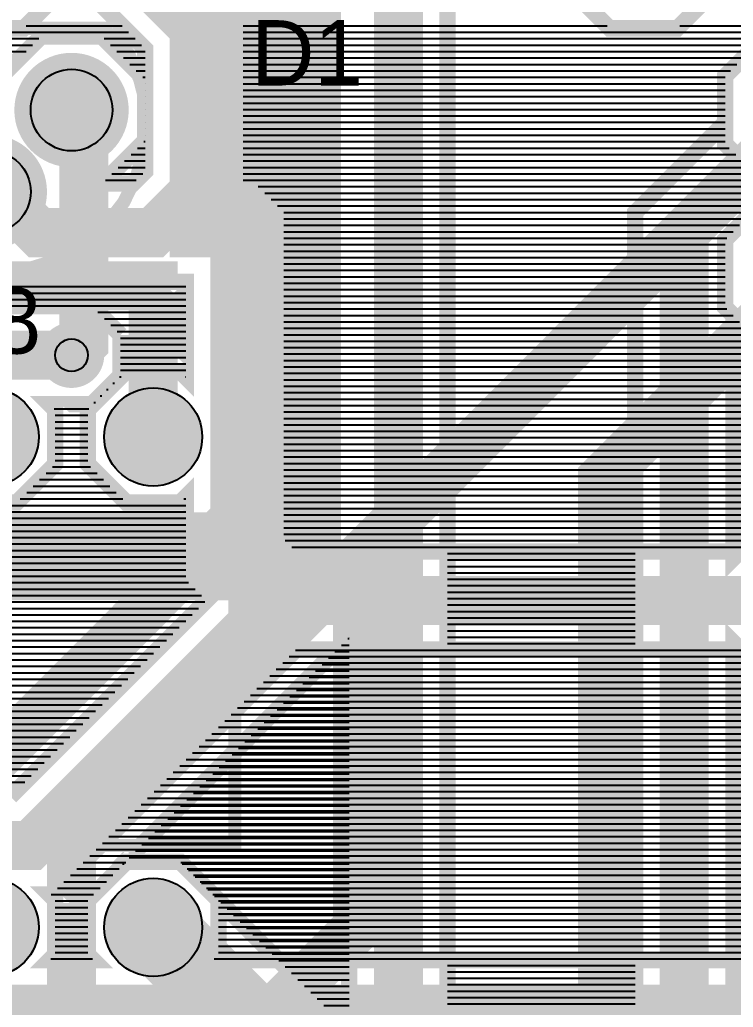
# Model space of a CAD drawing. Header units: inches. Extents: x -5.9 to 5.9, y -1.2 to 1.2.
# Drawn here: x 4.027 to 4.464, y -0.58 to 0.024 of the extents above; entities that cross this region are included whole.
import ezdxf

# ---------------------------------------------------------------- set-up
doc = ezdxf.new("R2010")
doc.units = ezdxf.units.IN
doc.layers.get('0').update_dxf_attribs({"linetype": 'CONTINUOUS'})

# ---------------------------------------------------------------- blocks, each defined once
blk = doc.blocks.new('EPAD')
at = {"const_width": 0.5}
blk.add_lwpolyline([(-0.25, 0, 1), (0.25, 0, 1)], format="xyb", close=True, dxfattribs=at)

msp = doc.modelspace()

# ---------------------------------------------------------------- linework, layer by layer
for points, const_width in [([(3.009059, 0.5685), (3.084059, 0.6435), (4.109059, 0.6435), (4.159059, 0.5935), (4.159059, -0.2815), (3.909059, -0.5315)], 0.03), ([(4.409059, 0.5685), (4.259059, 0.5685), (4.209059, 0.5185), (4.209059, -0.3315), (4.059059, -0.4815), (4.059059, -0.6815), (3.959059, -0.6815), (3.909059, -0.6315)], 0.03), ([(1.884059, 0.4935), (1.884059, 0.2435), (1.934059, 0.1935), (2.259059, 0.1935), (2.309059, 0.2435), (2.784059, 0.2435), (2.834059, 0.1935), (3.159059, 0.1935), (3.209059, 0.2435), (3.784059, 0.2435), (3.834059, 0.1935), (3.834059, -0.089), (3.884059, -0.139), (4.109059, -0.139), (4.109059, -0.2315)], 0.03), ([(3.909059, -1.0315), (4.209059, -1.0315), (4.259059, -0.9815), (4.259059, 0.3935), (4.309059, 0.4435), (4.434059, 0.4435), (4.609059, 0.2685)], 0.03), ([(3.609059, -0.2315), (3.684059, -0.3065), (4.184059, -0.3065), (4.184059, 0.1435), (4.409059, 0.3685)], 0.05), ([(4.289059, 0.381074), (4.289059, -0.993926), (4.221485, -1.0615), (3.94977, -1.0615)], 0.01), ([(4.459059, 0.089211), (4.459059, 0.047789), (4.42977, 0.0185), (4.388348, 0.0185), (4.359059, 0.047789), (4.359059, 0.089211), (4.388348, 0.1185), (4.42977, 0.1185), (4.459059, 0.089211)], 0.01), ([(5.096485, 0.1135), (4.996485, 0.0135), (4.934769, 0.0135), (4.959059, -0.010789), (4.959059, -0.052211), (4.92977, -0.0815), (4.888348, -0.0815), (4.859059, -0.052211), (4.859059, -0.010789), (4.883349, 0.0135), (4.596485, 0.0135), (4.559059, -0.023926), (4.559059, -0.052211), (4.52977, -0.0815), (4.488348, -0.0815), (4.459059, -0.052211), (4.459059, -0.010789), (4.488348, 0.0185), (4.516633, 0.0185), (4.571633, 0.0735)], 0.01), ([(4.614059, 0.105926), (4.614059, -0.068926), (4.559059, -0.123926), (4.559059, -0.152211), (4.52977, -0.1815), (4.488348, -0.1815), (4.464059, -0.15721), (4.464059, -0.30579), (4.488348, -0.2815), (4.52977, -0.2815), (4.559059, -0.310789), (4.559059, -0.352211), (4.52977, -0.3815), (4.488348, -0.3815), (4.464059, -0.35721), (4.464059, -0.644074)], 0.01), ([(4.404059, -0.668926), (4.404059, -0.094074), (4.459059, -0.039074), (4.459059, -0.010789), (4.488348, 0.0185), (4.52977, 0.0185), (4.554059, -0.00579), (4.554059, 0.081074)], 0.01), ([(4.009059, 0.0685), (4.084059, 0.0685), (4.134059, 0.0185), (4.134059, -0.0815), (4.109059, -0.1065), (4.039059, -0.1065), (4.014059, -0.0815), (4.009059, -0.0815)], 0.03), ([(4.459059, 0.047789), (4.42977, 0.0185), (4.388348, 0.0185), (4.359059, 0.047789)], 0.01), ([(4.014059, -0.012861), (4.04042, 0.0135), (4.077698, 0.0135), (4.104059, -0.012861), (4.104059, -0.050139), (4.077698, -0.0765), (4.054059, -0.0765), (4.054059, -0.0765), (4.096633, -0.0765), (4.104059, -0.069074), (4.104059, 0.006074), (4.071633, 0.0385), (4.04977, 0.0385), (4.02977, 0.0185), (3.988348, 0.0185)], 0.01), ([(4.164059, 0.030926), (4.164059, -0.0765), (4.171485, -0.0765), (4.189059, -0.094074), (4.189059, -0.294074), (4.196485, -0.3015), (4.346485, -0.3015), (4.346485, -0.3015), (4.468348, -0.3015), (4.488348, -0.2815)], 0.01), ([(4.084059, 0.0185), (3.934059, 0.0185)], 0.008), ([(4.084059, 0.0185), (3.934059, 0.0185)], 0.008), ([(4.084059, 0.0185), (3.934059, 0.0185)], 0.008), ([(4.104059, -0.0315), (4.1032, -0.022174), (4.100934, -0.013141), (4.094059, 0.002875), (4.084059, 0.0185)], 0.008), ([(4.104059, -0.0315), (4.1032, -0.022174), (4.100934, -0.013141), (4.094059, 0.002875), (4.084059, 0.0185)], 0.008), ([(4.104059, -0.0315), (4.1032, -0.022174), (4.100934, -0.013141), (4.094059, 0.002875), (4.084059, 0.0185)], 0.008), ([(4.509059, -0.0315), (4.234059, -0.3065), (4.234059, -0.5315), (4.184059, -0.5815), (3.759059, -0.5815), (3.759059, -1.0565), (3.709059, -1.1065), (0.984059, -1.1065), (0.884059, -1.0065), (0.684059, -1.0065), (0.584059, -1.1065), (-3.115941, -1.1065), (-3.290941, -0.9315)], 0.03), ([(4.059059, -0.1815), (4.066559, -0.174), (4.066559, -0.039), (4.059059, -0.0315)], 0.03), ([(4.709059, -0.9315), (4.434059, -0.6565), (4.434059, -0.1065), (4.509059, -0.0315)], 0.03), ([(4.104059, -0.0315), (4.10372, -0.051947), (4.099235, -0.070856), (4.09103, -0.08786), (4.079528, -0.102594), (4.065155, -0.114691), (4.048336, -0.123785), (4.029496, -0.12951), (4.009059, -0.1315)], 0.008), ([(4.104059, -0.0315), (4.10372, -0.051947), (4.099235, -0.070856), (4.09103, -0.08786), (4.079528, -0.102594), (4.065155, -0.114691), (4.048336, -0.123785), (4.029496, -0.12951), (4.009059, -0.1315)], 0.008), ([(4.104059, -0.0315), (4.10372, -0.051947), (4.099235, -0.070856), (4.09103, -0.08786), (4.079528, -0.102594), (4.065155, -0.114691), (4.048336, -0.123785), (4.029496, -0.12951), (4.009059, -0.1315)], 0.008), ([(4.159059, -0.1065), (4.134059, -0.1065), (4.134059, -0.0815)], 0.03), ([(4.559059, -0.110789), (4.559059, -0.152211), (4.52977, -0.1815), (4.488348, -0.1815), (4.459059, -0.152211), (4.459059, -0.110789), (4.488348, -0.0815), (4.52977, -0.0815), (4.559059, -0.110789)], 0.01), ([(4.184059, -0.3315), (4.159059, -0.3065), (4.159059, -0.1065)], 0.03), ([(4.509059, -0.1315), (4.384059, -0.2565), (4.384059, -0.5815), (4.334059, -0.6315), (4.109059, -0.6315)], 0.03), ([(4.016633, -0.1265), (4.026633, -0.1365), (4.121485, -0.1365), (4.121559, -0.136425), (4.121633, -0.1365), (4.129059, -0.1365), (4.129059, -0.194932), (4.125628, -0.1915), (4.092491, -0.1915), (4.069059, -0.214931), (4.069059, -0.248069), (4.092491, -0.2715), (4.125628, -0.2715), (4.129059, -0.268068), (4.129059, -0.318925), (4.141634, -0.3315), (4.021633, -0.4515)], 0.01), ([(3.646633, -0.1515), (4.071485, -0.1515), (4.089059, -0.169074)], 0.01), ([(3.659059, -0.1815), (4.059059, -0.1815)], 0.03), ([(4.089059, -0.169074), (4.089059, -0.193926), (4.071485, -0.2115), (4.045627, -0.2115), (4.049059, -0.214931), (4.049059, -0.248069), (4.025628, -0.2715), (3.992491, -0.2715)], 0.01), ([(3.759059, -0.3315), (3.759059, -0.2815), (4.159059, -0.2815), (4.159059, -0.4815), (3.759059, -0.4815), (3.759059, -0.4315)], 0.008), ([(3.759059, -0.3315), (3.759059, -0.2815), (4.159059, -0.2815), (4.159059, -0.4815), (3.759059, -0.4815), (3.759059, -0.4315)], 0.008), ([(3.759059, -0.3315), (3.759059, -0.2815), (4.159059, -0.2815), (4.159059, -0.4815), (3.759059, -0.4815), (3.759059, -0.4315)], 0.008), ([(4.184059, -0.3315), (4.034059, -0.4815), (3.234059, -0.4815), (3.234059, -0.7065), (3.184059, -0.7565), (3.059059, -0.7565), (2.859059, -0.9565), (2.684059, -0.9565), (2.609059, -1.0315)], 0.03), ([(4.184059, -0.3315), (4.334059, -0.3315), (4.334059, -0.3315), (4.509059, -0.3315)], 0.03), ([(3.992491, -0.9715), (4.025628, -0.9715), (4.049059, -0.948069), (4.049059, -0.928067), (4.092491, -0.9715), (4.125628, -0.9715), (4.149059, -0.948068), (4.224059, -0.873068), (4.224059, -0.589932), (4.125628, -0.4915), (4.092491, -0.4915), (4.089059, -0.494932), (4.089059, -0.493926), (4.229059, -0.353925), (4.229059, -0.969074)], 0.01), ([(4.488348, -0.3815), (4.468348, -0.3615), (4.321634, -0.3615), (4.321633, -0.361499), (4.196485, -0.361499), (4.046484, -0.5115), (4.045627, -0.5115), (4.049059, -0.514931), (4.049059, -0.548069), (4.045627, -0.5515), (4.072491, -0.5515), (4.069059, -0.548069), (4.069059, -0.514931), (4.092491, -0.4915), (4.125628, -0.4915), (4.149059, -0.514931), (4.149059, -0.548069), (4.145627, -0.5515), (4.946485, -0.5515)], 0.01), ([(4.109059, -0.9315), (4.184059, -0.8565), (4.184059, -0.6065), (4.109059, -0.5315)], 0.05), ([(3.309059, -0.5315), (3.359059, -0.5815), (4.934059, -0.5815), (4.984059, -0.6315), (4.984059, -0.965752), (5.034059, -1.015752), (5.394098, -1.015752)], 0.03)]:
    msp.add_lwpolyline(points, dxfattribs=dict(const_width=const_width))
for points in [[(4.031328, 0.020059), (4.090075, 0.020059)], [(4.164059, 0.020059), (4.38679, 0.020059)], [(4.289059, 0.020059), (4.38679, 0.020059)], [(4.431328, 0.020059), (4.554059, 0.020059)], [(4.431328, 0.020059), (4.518193, 0.020059)], [(3.803862, 0.016122), (4.094012, 0.016122)], [(3.979013, 0.012185), (4.039105, 0.012185)], [(4.079013, 0.012185), (4.097949, 0.012185)], [(4.164059, 0.016122), (4.485971, 0.016122)], [(4.164059, 0.012185), (4.482034, 0.012185)], [(4.289059, 0.016122), (4.485971, 0.016122)], [(4.289059, 0.012185), (4.482034, 0.012185)], [(3.98295, 0.008248), (4.035168, 0.008248)], [(4.08295, 0.008248), (4.101886, 0.008248)], [(4.164059, 0.008248), (4.478097, 0.008248)], [(4.289059, 0.008248), (4.478097, 0.008248)], [(3.986887, 0.004311), (4.031231, 0.004311)], [(4.086887, 0.004311), (4.104059, 0.004311)], [(4.090824, 0.000374), (4.104059, 0.000374)], [(4.164059, 0.004311), (4.47416, 0.004311)], [(4.164059, 0.000374), (4.470223, 0.000374)], [(4.289059, 0.004311), (4.47416, 0.004311)], [(4.289059, 0.000374), (4.470223, 0.000374)], [(4.094761, -0.003563), (4.104059, -0.003563)], [(4.164059, -0.003563), (4.466286, -0.003563)], [(4.289059, -0.003563), (4.466286, -0.003563)], [(4.098698, -0.0075), (4.104059, -0.0075)], [(4.102635, -0.011437), (4.104059, -0.011437)], [(4.164059, -0.0075), (4.462349, -0.0075)], [(4.164059, -0.011437), (4.459059, -0.011437)], [(4.289059, -0.0075), (4.462349, -0.0075)], [(4.289059, -0.011437), (4.459059, -0.011437)], [(4.104059, -0.015374), (4.104059, -0.015374)], [(4.164059, -0.015374), (4.459059, -0.015374)], [(4.289059, -0.015374), (4.459059, -0.015374)], [(4.104059, -0.019311), (4.104059, -0.019311)], [(4.104059, -0.023248), (4.104059, -0.023248)], [(4.164059, -0.019311), (4.459059, -0.019311)], [(4.164059, -0.023248), (4.459059, -0.023248)], [(4.289059, -0.019311), (4.459059, -0.019311)], [(4.289059, -0.023248), (4.459059, -0.023248)], [(4.104059, -0.027185), (4.104059, -0.027185)], [(4.164059, -0.027185), (4.459059, -0.027185)], [(4.289059, -0.027185), (4.459059, -0.027185)], [(4.104059, -0.031122), (4.104059, -0.031122)], [(4.104059, -0.035059), (4.104059, -0.035059)], [(4.164059, -0.031122), (4.459059, -0.031122)], [(4.164059, -0.035059), (4.459059, -0.035059)], [(4.289059, -0.031122), (4.459059, -0.031122)], [(4.289059, -0.035059), (4.459059, -0.035059)], [(4.104059, -0.038996), (4.104059, -0.038996)], [(4.164059, -0.038996), (4.459059, -0.038996)], [(4.289059, -0.038996), (4.459059, -0.038996)], [(4.104059, -0.042933), (4.104059, -0.042933)], [(4.104059, -0.04687), (4.104059, -0.04687)], [(4.164059, -0.042933), (4.459059, -0.042933)], [(4.164059, -0.04687), (4.459059, -0.04687)], [(4.289059, -0.042933), (4.455201, -0.042933)], [(4.289059, -0.04687), (4.451264, -0.04687)], [(4.103391, -0.050807), (4.104059, -0.050807)], [(4.164059, -0.050807), (4.459059, -0.050807)], [(4.289059, -0.050807), (4.447327, -0.050807)], [(4.095517, -0.058681), (4.104059, -0.058681)], [(4.099454, -0.054744), (4.104059, -0.054744)], [(4.164059, -0.054744), (4.461593, -0.054744)], [(4.164059, -0.058681), (4.46553, -0.058681)], [(4.289059, -0.054744), (4.44339, -0.054744)], [(4.289059, -0.058681), (4.439453, -0.058681)], [(4.09158, -0.062618), (4.104059, -0.062618)], [(4.164059, -0.062618), (4.469467, -0.062618)], [(4.289059, -0.062618), (4.435516, -0.062618)], [(4.083706, -0.070492), (4.102642, -0.070492)], [(4.087643, -0.066555), (4.104059, -0.066555)], [(4.164059, -0.066555), (4.473404, -0.066555)], [(4.164059, -0.070492), (4.477341, -0.070492)], [(4.289059, -0.066555), (4.431579, -0.066555)], [(4.289059, -0.070492), (4.427642, -0.070492)], [(4.079769, -0.074429), (4.098705, -0.074429)], [(4.164059, -0.074429), (4.481278, -0.074429)], [(4.173351, -0.078366), (4.485215, -0.078366)], [(4.289059, -0.074429), (4.423705, -0.074429)], [(4.289059, -0.078366), (4.419768, -0.078366)], [(4.177288, -0.082303), (4.487546, -0.082303)], [(4.289059, -0.082303), (4.415831, -0.082303)], [(4.181225, -0.08624), (4.483609, -0.08624)], [(4.185162, -0.090177), (4.479672, -0.090177)], [(4.289059, -0.08624), (4.411894, -0.08624)], [(4.289059, -0.090177), (4.407957, -0.090177)], [(4.189059, -0.094114), (4.475735, -0.094114)], [(4.289059, -0.094114), (4.404059, -0.094114)], [(4.189059, -0.098051), (4.471798, -0.098051)], [(4.189059, -0.101988), (4.467861, -0.101988)], [(4.289059, -0.098051), (4.404059, -0.098051)], [(4.289059, -0.101988), (4.404059, -0.101988)], [(4.189059, -0.105925), (4.463924, -0.105925)], [(4.289059, -0.105925), (4.404059, -0.105925)], [(4.189059, -0.109862), (4.459987, -0.109862)], [(4.189059, -0.113799), (4.459059, -0.113799)], [(4.289059, -0.109862), (4.404059, -0.109862)], [(4.289059, -0.113799), (4.404059, -0.113799)], [(4.189059, -0.117736), (4.459059, -0.117736)], [(4.289059, -0.117736), (4.404059, -0.117736)], [(4.189059, -0.121673), (4.459059, -0.121673)], [(4.189059, -0.12561), (4.459059, -0.12561)], [(4.289059, -0.121673), (4.404059, -0.121673)], [(4.289059, -0.12561), (4.404059, -0.12561)], [(4.189059, -0.129547), (4.459059, -0.129547)], [(4.289059, -0.129547), (4.404059, -0.129547)], [(4.189059, -0.133484), (4.459059, -0.133484)], [(4.189059, -0.137421), (4.459059, -0.137421)], [(4.289059, -0.133484), (4.404059, -0.133484)], [(4.289059, -0.137421), (4.404059, -0.137421)], [(2.959477, -0.139493), (4.129059, -0.139493)], [(2.963414, -0.14343), (4.129059, -0.14343)], [(4.189059, -0.141358), (4.459059, -0.141358)], [(4.289059, -0.141358), (4.404059, -0.141358)], [(2.967351, -0.147367), (4.129059, -0.147367)], [(4.189059, -0.145295), (4.459059, -0.145295)], [(4.189059, -0.149232), (4.459059, -0.149232)], [(4.289059, -0.145295), (4.404059, -0.145295)], [(4.289059, -0.149232), (4.404059, -0.149232)], [(2.971288, -0.151304), (4.129059, -0.151304)], [(4.075226, -0.155241), (4.129059, -0.155241)], [(4.189059, -0.153169), (4.460018, -0.153169)], [(4.289059, -0.153169), (4.404059, -0.153169)], [(4.079163, -0.159178), (4.129059, -0.159178)], [(4.189059, -0.157106), (4.463955, -0.157106)], [(4.189059, -0.161043), (4.467892, -0.161043)], [(4.289059, -0.157106), (4.404059, -0.157106)], [(4.289059, -0.161043), (4.404059, -0.161043)], [(4.0831, -0.163115), (4.129059, -0.163115)], [(4.087037, -0.167052), (4.129059, -0.167052)], [(4.189059, -0.16498), (4.471829, -0.16498)], [(4.189059, -0.168917), (4.475766, -0.168917)], [(4.289059, -0.16498), (4.404059, -0.16498)], [(4.289059, -0.168917), (4.404059, -0.168917)], [(4.089059, -0.170989), (4.129059, -0.170989)], [(4.089059, -0.174926), (4.129059, -0.174926)], [(4.189059, -0.172854), (4.479703, -0.172854)], [(4.289059, -0.172854), (4.404059, -0.172854)], [(4.089059, -0.178863), (4.129059, -0.178863)], [(4.189059, -0.176791), (4.48364, -0.176791)], [(4.189059, -0.180728), (4.487577, -0.180728)], [(4.289059, -0.176791), (4.404059, -0.176791)], [(4.289059, -0.180728), (4.404059, -0.180728)], [(4.089059, -0.1828), (4.129059, -0.1828)], [(4.089059, -0.186737), (4.129059, -0.186737)], [(4.189059, -0.184665), (5.078113, -0.184665)], [(4.289059, -0.184665), (4.404059, -0.184665)], [(4.089059, -0.190674), (4.129059, -0.190674)], [(4.189059, -0.188602), (5.074176, -0.188602)], [(4.189059, -0.192539), (5.070239, -0.192539)], [(4.289059, -0.188602), (4.404059, -0.188602)], [(4.289059, -0.192539), (4.404059, -0.192539)], [(4.084437, -0.198548), (4.085443, -0.198548)], [(4.088374, -0.194611), (4.08938, -0.194611)], [(4.128738, -0.194611), (4.129059, -0.194611)], [(4.189059, -0.196476), (5.066302, -0.196476)], [(4.289059, -0.196476), (4.404059, -0.196476)], [(4.0805, -0.202485), (4.081506, -0.202485)], [(4.189059, -0.200413), (5.062365, -0.200413)], [(4.189059, -0.20435), (5.058428, -0.20435)], [(4.289059, -0.200413), (4.404059, -0.200413)], [(4.289059, -0.20435), (4.404059, -0.20435)], [(4.072626, -0.210359), (4.073632, -0.210359)], [(4.076563, -0.206422), (4.077569, -0.206422)], [(4.189059, -0.208287), (5.054491, -0.208287)], [(4.289059, -0.208287), (4.404059, -0.208287)], [(4.048423, -0.214296), (4.069695, -0.214296)], [(4.189059, -0.212224), (5.054059, -0.212224)], [(4.189059, -0.216161), (5.054059, -0.216161)], [(4.289059, -0.212224), (4.404059, -0.212224)], [(4.289059, -0.216161), (4.404059, -0.216161)], [(4.049059, -0.218233), (4.069059, -0.218233)], [(4.049059, -0.22217), (4.069059, -0.22217)], [(4.189059, -0.220098), (5.054059, -0.220098)], [(4.289059, -0.220098), (4.404059, -0.220098)], [(4.049059, -0.226107), (4.069059, -0.226107)], [(4.189059, -0.224035), (5.054059, -0.224035)], [(4.189059, -0.227972), (5.054059, -0.227972)], [(4.289059, -0.224035), (4.404059, -0.224035)], [(4.289059, -0.227972), (4.404059, -0.227972)], [(4.049059, -0.230044), (4.069059, -0.230044)], [(4.049059, -0.233981), (4.069059, -0.233981)], [(4.189059, -0.231909), (5.054059, -0.231909)], [(4.289059, -0.231909), (4.404059, -0.231909)], [(4.049059, -0.237918), (4.069059, -0.237918)], [(4.189059, -0.235846), (5.054059, -0.235846)], [(4.189059, -0.239783), (5.054059, -0.239783)], [(4.289059, -0.235846), (4.404059, -0.235846)], [(4.289059, -0.239783), (4.404059, -0.239783)], [(4.049059, -0.241855), (4.069059, -0.241855)], [(4.049059, -0.245792), (4.069059, -0.245792)], [(4.189059, -0.24372), (5.054059, -0.24372)], [(4.189059, -0.247657), (5.054059, -0.247657)], [(4.289059, -0.24372), (4.404059, -0.24372)], [(4.289059, -0.247657), (4.404059, -0.247657)], [(4.043461, -0.253666), (4.074657, -0.253666)], [(4.047398, -0.249729), (4.07072, -0.249729)], [(4.189059, -0.251594), (5.054059, -0.251594)], [(4.289059, -0.251594), (4.404059, -0.251594)], [(4.039524, -0.257603), (4.078594, -0.257603)], [(4.189059, -0.255531), (5.055309, -0.255531)], [(4.189059, -0.259469), (5.059246, -0.259469)], [(4.289059, -0.255531), (4.404059, -0.255531)], [(4.289059, -0.259469), (4.404059, -0.259469)], [(4.03165, -0.265477), (4.086468, -0.265477)], [(4.035587, -0.26154), (4.082531, -0.26154)], [(4.189059, -0.263406), (5.063183, -0.263406)], [(4.289059, -0.263406), (4.404059, -0.263406)], [(4.027713, -0.269414), (4.090405, -0.269414)], [(4.127713, -0.269414), (4.129059, -0.269414)], [(4.189059, -0.267343), (5.06712, -0.267343)], [(4.189059, -0.27128), (5.071057, -0.27128)], [(4.289059, -0.267343), (4.404059, -0.267343)], [(4.289059, -0.27128), (4.404059, -0.27128)], [(3.089059, -0.273351), (4.129059, -0.273351)], [(3.122273, -0.277288), (4.129059, -0.277288)], [(4.189059, -0.275217), (5.074994, -0.275217)], [(4.289059, -0.275217), (4.404059, -0.275217)], [(3.12621, -0.281225), (4.129059, -0.281225)], [(4.189059, -0.279154), (5.078931, -0.279154)], [(4.189059, -0.283091), (4.486758, -0.283091)], [(4.289059, -0.279154), (4.404059, -0.279154)], [(4.289059, -0.283091), (4.404059, -0.283091)], [(3.130147, -0.285162), (4.129059, -0.285162)], [(3.134084, -0.289099), (4.129059, -0.289099)], [(4.189059, -0.287028), (4.482821, -0.287028)], [(4.289059, -0.287028), (4.404059, -0.287028)], [(3.138021, -0.293036), (4.129059, -0.293036)], [(4.189059, -0.290965), (4.478884, -0.290965)], [(4.189886, -0.294902), (4.474947, -0.294902)], [(4.289059, -0.290965), (4.404059, -0.290965)], [(4.289059, -0.294902), (4.404059, -0.294902)], [(3.517209, -0.296973), (4.129059, -0.296973)], [(3.521146, -0.30091), (4.129059, -0.30091)], [(4.193823, -0.298839), (4.47101, -0.298839)], [(4.289059, -0.298839), (4.404059, -0.298839)], [(3.521559, -0.304847), (4.129059, -0.304847)], [(4.289059, -0.302776), (4.404059, -0.302776)], [(4.289059, -0.306713), (4.404059, -0.306713)], [(3.520516, -0.312721), (4.129059, -0.312721)], [(3.521559, -0.308784), (4.129059, -0.308784)], [(4.289059, -0.31065), (4.404059, -0.31065)], [(3.516579, -0.316658), (4.129059, -0.316658)], [(4.289059, -0.314587), (4.404059, -0.314587)], [(4.289059, -0.318524), (4.404059, -0.318524)], [(3.133453, -0.324532), (4.134666, -0.324532)], [(3.13739, -0.320595), (4.130729, -0.320595)], [(4.289059, -0.322461), (4.404059, -0.322461)], [(3.129516, -0.328469), (4.138603, -0.328469)], [(4.289059, -0.326398), (4.404059, -0.326398)], [(4.289059, -0.330335), (4.404059, -0.330335)], [(3.121642, -0.336343), (4.136791, -0.336343)], [(3.125579, -0.332406), (4.140728, -0.332406)], [(4.289059, -0.334272), (4.404059, -0.334272)], [(4.289059, -0.338209), (4.404059, -0.338209)], [(3.113767, -0.344217), (4.128917, -0.344217)], [(3.117704, -0.34028), (4.132854, -0.34028)], [(4.289059, -0.342146), (4.404059, -0.342146)], [(3.10983, -0.348154), (4.12498, -0.348154)], [(4.289059, -0.346083), (4.404059, -0.346083)], [(4.289059, -0.35002), (4.404059, -0.35002)], [(3.101956, -0.356028), (4.117106, -0.356028)], [(3.105893, -0.352091), (4.121043, -0.352091)], [(4.228137, -0.354847), (4.229059, -0.354847)], [(4.229059, -0.353925), (4.229059, -0.353925)], [(4.289059, -0.353957), (4.404059, -0.353957)], [(3.098019, -0.359965), (4.113169, -0.359965)], [(4.196153, -0.361831), (4.46868, -0.361831)], [(4.2242, -0.358784), (4.229059, -0.358784)], [(4.289059, -0.357894), (4.404059, -0.357894)], [(4.289059, -0.361831), (4.404059, -0.361831)], [(3.090145, -0.367839), (4.105294, -0.367839)], [(3.094082, -0.363902), (4.109231, -0.363902)], [(4.192216, -0.365768), (4.472617, -0.365768)], [(4.216326, -0.366658), (4.229059, -0.366658)], [(4.220263, -0.362721), (4.229059, -0.362721)], [(4.289059, -0.365768), (4.404059, -0.365768)], [(3.086208, -0.371776), (4.101357, -0.371776)], [(4.184342, -0.373642), (4.480491, -0.373642)], [(4.188279, -0.369705), (4.476554, -0.369705)], [(4.208452, -0.374532), (4.229059, -0.374532)], [(4.212389, -0.370595), (4.229059, -0.370595)], [(4.289059, -0.369705), (4.404059, -0.369705)], [(4.289059, -0.373642), (4.404059, -0.373642)], [(3.078334, -0.37965), (4.093483, -0.37965)], [(3.082271, -0.375713), (4.09742, -0.375713)], [(4.180405, -0.377579), (4.484428, -0.377579)], [(4.204515, -0.378469), (4.229059, -0.378469)], [(4.289059, -0.377579), (4.404059, -0.377579)], [(3.074397, -0.383587), (4.089546, -0.383587)], [(4.172531, -0.385453), (5.077325, -0.385453)], [(4.176468, -0.381516), (5.081262, -0.381516)], [(4.196641, -0.386343), (4.229059, -0.386343)], [(4.200578, -0.382406), (4.229059, -0.382406)], [(4.289059, -0.381516), (4.404059, -0.381516)], [(4.289059, -0.385453), (4.404059, -0.385453)], [(3.066523, -0.391461), (4.081672, -0.391461)], [(3.07046, -0.387524), (4.085609, -0.387524)], [(4.168594, -0.38939), (5.073388, -0.38939)], [(4.192704, -0.39028), (4.229059, -0.39028)], [(4.289059, -0.38939), (4.404059, -0.38939)], [(3.062586, -0.395398), (4.077735, -0.395398)], [(4.16072, -0.397264), (5.065514, -0.397264)], [(4.164657, -0.393327), (5.069451, -0.393327)], [(4.18483, -0.398154), (4.229059, -0.398154)], [(4.188767, -0.394217), (4.229059, -0.394217)], [(4.289059, -0.393327), (4.404059, -0.393327)], [(4.289059, -0.397264), (4.404059, -0.397264)], [(3.054712, -0.403272), (4.069861, -0.403272)], [(3.058649, -0.399335), (4.073798, -0.399335)], [(4.156783, -0.401201), (5.061577, -0.401201)], [(4.180893, -0.402091), (4.229059, -0.402091)], [(4.289059, -0.401201), (4.404059, -0.401201)], [(3.050775, -0.407209), (4.065924, -0.407209)], [(4.148909, -0.409075), (5.054059, -0.409075)], [(4.152846, -0.405138), (5.05764, -0.405138)], [(4.173019, -0.409965), (4.229059, -0.409965)], [(4.176956, -0.406028), (4.229059, -0.406028)], [(4.289059, -0.405138), (4.404059, -0.405138)], [(4.289059, -0.409075), (4.404059, -0.409075)], [(3.042901, -0.415083), (4.05805, -0.415083)], [(3.046838, -0.411146), (4.061987, -0.411146)], [(4.144972, -0.413012), (5.054059, -0.413012)], [(4.169082, -0.413902), (4.229059, -0.413902)], [(4.289059, -0.413012), (4.404059, -0.413012)], [(3.038964, -0.41902), (4.054113, -0.41902)], [(4.137098, -0.420886), (5.054059, -0.420886)], [(4.141035, -0.416949), (5.054059, -0.416949)], [(4.161208, -0.421776), (4.229059, -0.421776)], [(4.165145, -0.417839), (4.229059, -0.417839)], [(4.289059, -0.416949), (4.404059, -0.416949)], [(4.289059, -0.420886), (4.404059, -0.420886)], [(3.03109, -0.426894), (4.046239, -0.426894)], [(3.035027, -0.422957), (4.050176, -0.422957)], [(4.129224, -0.42876), (5.054059, -0.42876)], [(4.133161, -0.424823), (5.054059, -0.424823)], [(4.157271, -0.425713), (4.229059, -0.425713)], [(4.289059, -0.424823), (4.404059, -0.424823)], [(4.289059, -0.42876), (4.404059, -0.42876)], [(3.023216, -0.434768), (4.038365, -0.434768)], [(3.027153, -0.430831), (4.042302, -0.430831)], [(4.125287, -0.432697), (5.054059, -0.432697)], [(4.149397, -0.433587), (4.229059, -0.433587)], [(4.153334, -0.42965), (4.229059, -0.42965)], [(4.289059, -0.432697), (4.404059, -0.432697)], [(3.019279, -0.438705), (4.034428, -0.438705)], [(4.117413, -0.440571), (5.054059, -0.440571)], [(4.12135, -0.436634), (5.054059, -0.436634)], [(4.14546, -0.437524), (4.229059, -0.437524)], [(4.289059, -0.436634), (4.404059, -0.436634)], [(4.289059, -0.440571), (4.404059, -0.440571)], [(3.015342, -0.442642), (4.030491, -0.442642)], [(4.113476, -0.444508), (5.054059, -0.444508)], [(4.137586, -0.445398), (4.229059, -0.445398)], [(4.141523, -0.441461), (4.229059, -0.441461)], [(4.289059, -0.444508), (4.404059, -0.444508)], [(4.105602, -0.452382), (5.054059, -0.452382)], [(4.109539, -0.448445), (5.054059, -0.448445)], [(4.133649, -0.449335), (4.229059, -0.449335)], [(4.289059, -0.448445), (4.404059, -0.448445)], [(4.289059, -0.452382), (4.404059, -0.452382)], [(4.101665, -0.456319), (5.056097, -0.456319)], [(4.125775, -0.457209), (4.229059, -0.457209)], [(4.129712, -0.453272), (4.229059, -0.453272)], [(4.289059, -0.456319), (4.404059, -0.456319)], [(4.093791, -0.464193), (5.063971, -0.464193)], [(4.097728, -0.460256), (5.060034, -0.460256)], [(4.117901, -0.465083), (4.229059, -0.465083)], [(4.121838, -0.461146), (4.229059, -0.461146)], [(4.289059, -0.460256), (4.404059, -0.460256)], [(4.289059, -0.464193), (4.404059, -0.464193)], [(4.089854, -0.46813), (5.067908, -0.46813)], [(4.113964, -0.46902), (4.229059, -0.46902)], [(4.289059, -0.46813), (4.404059, -0.46813)], [(4.08198, -0.476004), (5.075782, -0.476004)], [(4.085917, -0.472067), (5.071845, -0.472067)], [(4.10609, -0.476894), (4.229059, -0.476894)], [(4.110027, -0.472957), (4.229059, -0.472957)], [(4.289059, -0.472067), (4.404059, -0.472067)], [(4.289059, -0.476004), (4.404059, -0.476004)], [(4.078043, -0.479941), (5.079719, -0.479941)], [(4.102153, -0.480831), (4.229059, -0.480831)], [(4.289059, -0.479941), (4.404059, -0.479941)], [(4.070169, -0.487815), (5.579059, -0.487815)], [(4.074106, -0.483878), (5.083656, -0.483878)], [(4.094279, -0.488705), (4.229059, -0.488705)], [(4.098216, -0.484768), (4.229059, -0.484768)], [(4.289059, -0.483878), (4.404059, -0.483878)], [(4.289059, -0.487815), (4.404059, -0.487815)], [(4.066232, -0.491752), (4.092239, -0.491752)], [(4.090342, -0.492642), (4.091349, -0.492642)], [(4.125879, -0.491752), (5.579059, -0.491752)], [(4.126769, -0.492642), (4.229059, -0.492642)], [(4.289059, -0.491752), (4.404059, -0.491752)], [(4.058358, -0.499626), (4.084365, -0.499626)], [(4.062295, -0.495689), (4.088302, -0.495689)], [(4.129816, -0.495689), (5.579059, -0.495689)], [(4.130706, -0.496579), (4.229059, -0.496579)], [(4.133753, -0.499626), (5.579059, -0.499626)], [(4.134643, -0.500516), (4.229059, -0.500516)], [(4.289059, -0.495689), (4.404059, -0.495689)], [(4.289059, -0.499626), (4.404059, -0.499626)], [(4.054421, -0.503563), (4.080428, -0.503563)], [(4.13769, -0.503563), (5.579059, -0.503563)], [(4.13858, -0.504453), (4.229059, -0.504453)], [(4.289059, -0.503563), (4.404059, -0.503563)], [(4.046547, -0.511437), (4.072554, -0.511437)], [(4.050484, -0.5075), (4.076491, -0.5075)], [(4.141627, -0.5075), (5.579059, -0.5075)], [(4.142517, -0.50839), (4.229059, -0.50839)], [(4.145564, -0.511437), (5.579059, -0.511437)], [(4.146454, -0.512327), (4.229059, -0.512327)], [(4.289059, -0.5075), (4.404059, -0.5075)], [(4.289059, -0.511437), (4.404059, -0.511437)], [(4.049059, -0.515374), (4.069059, -0.515374)], [(4.049059, -0.519311), (4.069059, -0.519311)], [(4.149059, -0.515374), (5.579059, -0.515374)], [(4.149059, -0.519311), (5.579059, -0.519311)], [(4.150391, -0.516264), (4.229059, -0.516264)], [(4.289059, -0.515374), (4.404059, -0.515374)], [(4.289059, -0.519311), (4.404059, -0.519311)], [(4.049059, -0.523248), (4.069059, -0.523248)], [(4.149059, -0.523248), (5.579059, -0.523248)], [(4.154328, -0.520201), (4.229059, -0.520201)], [(4.158265, -0.524138), (4.229059, -0.524138)], [(4.289059, -0.523248), (4.404059, -0.523248)], [(4.049059, -0.527185), (4.069059, -0.527185)], [(4.049059, -0.531122), (4.069059, -0.531122)], [(4.149059, -0.527185), (5.579059, -0.527185)], [(4.149059, -0.531122), (5.579059, -0.531122)], [(4.162202, -0.528075), (4.229059, -0.528075)], [(4.289059, -0.527185), (4.404059, -0.527185)], [(4.289059, -0.531122), (4.404059, -0.531122)], [(4.049059, -0.535059), (4.069059, -0.535059)], [(4.149059, -0.535059), (5.579059, -0.535059)], [(4.166139, -0.532012), (4.229059, -0.532012)], [(4.170076, -0.535949), (4.229059, -0.535949)], [(4.289059, -0.535059), (4.404059, -0.535059)], [(4.049059, -0.538996), (4.069059, -0.538996)], [(4.049059, -0.542933), (4.069059, -0.542933)], [(4.149059, -0.538996), (5.579059, -0.538996)], [(4.149059, -0.542933), (5.579059, -0.542933)], [(4.174013, -0.539886), (4.229059, -0.539886)], [(4.289059, -0.538996), (4.404059, -0.538996)], [(4.289059, -0.542933), (4.404059, -0.542933)], [(4.049059, -0.54687), (4.069059, -0.54687)], [(4.149059, -0.54687), (5.579059, -0.54687)], [(4.17795, -0.543823), (4.229059, -0.543823)], [(4.181887, -0.54776), (4.229059, -0.54776)], [(4.289059, -0.54687), (4.404059, -0.54687)], [(4.04632, -0.550807), (4.071798, -0.550807)], [(4.14632, -0.550807), (5.579059, -0.550807)], [(4.185824, -0.551697), (4.229059, -0.551697)], [(4.189761, -0.555634), (4.229059, -0.555634)], [(4.289059, -0.550807), (4.404059, -0.550807)], [(4.289059, -0.554744), (4.404059, -0.554744)], [(4.193698, -0.559571), (4.229059, -0.559571)], [(4.289059, -0.558681), (4.404059, -0.558681)], [(4.197635, -0.563508), (4.229059, -0.563508)], [(4.201572, -0.567445), (4.229059, -0.567445)], [(4.289059, -0.562618), (4.404059, -0.562618)], [(4.289059, -0.566555), (4.404059, -0.566555)], [(4.205509, -0.571382), (4.229059, -0.571382)], [(4.289059, -0.570492), (4.404059, -0.570492)], [(4.209446, -0.575319), (4.229059, -0.575319)], [(4.213383, -0.579256), (4.229059, -0.579256)], [(4.289059, -0.574429), (4.404059, -0.574429)], [(4.289059, -0.578366), (4.404059, -0.578366)]]:
    msp.add_lwpolyline(points)
for centre, radius in [((4.059059, -0.0315), 0.025), ((4.009059, -0.0815), 0.025), ((4.059059, -0.1815), 0.01), ((4.009059, -0.2315), 0.03), ((4.109059, -0.2315), 0.03), ((4.009059, -0.5315), 0.03), ((4.109059, -0.5315), 0.03)]:
    msp.add_circle(centre, radius)

# ---------------------------------------------------------------- block references
for p, xscale, yscale in [((4.059059, -0.0315), 0.07, 0.07), ((4.059059, -0.0315), 0.06, 0.06), ((4.009059, -0.0815), 0.07, 0.07), ((4.009059, -0.0815), 0.06, 0.06), ((4.059059, -0.1815), 0.04, 0.04), ((4.059059, -0.1815), 0.03, 0.03), ((4.009059, -0.2315), 0.06, 0.06), ((4.109059, -0.2315), 0.06, 0.06), ((4.009059, -0.2315), 0.05, 0.05), ((4.109059, -0.2315), 0.05, 0.05), ((4.009059, -0.5315), 0.06, 0.06), ((4.009059, -0.5315), 0.05, 0.05), ((4.109059, -0.5315), 0.06, 0.06), ((4.109059, -0.5315), 0.05, 0.05)]:
    msp.add_blockref('EPAD', p, dxfattribs=dict(xscale=xscale, yscale=yscale))

# ---------------------------------------------------------------- texts
for s, p in [('D1', (4.169059, -0.0165)), ('D1', (4.169059, -0.0165)), ('D1', (4.169059, -0.0165)), ('Q8', (3.969059, -0.1805)), ('Q8', (3.969059, -0.1805)), ('Q8', (3.969059, -0.1805))]:
    msp.add_text(s, height=0.04).set_placement(p)

doc.saveas('drawing.dxf')
